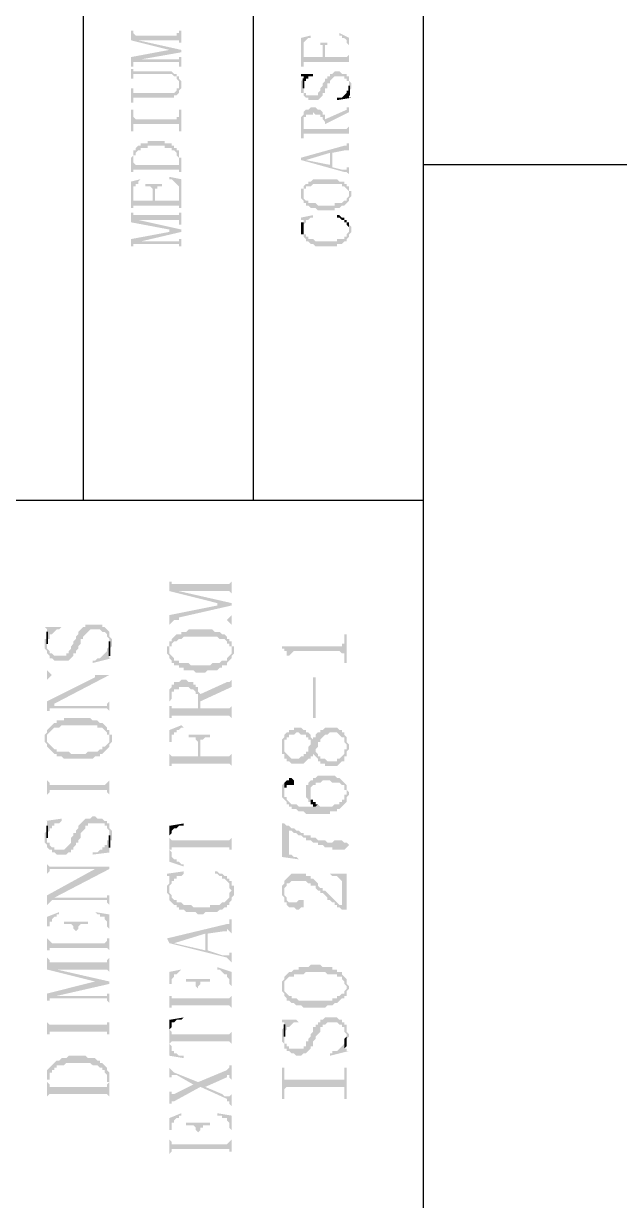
# Model space of a CAD drawing. Header units: millimetres. Extents: x 7018 to 13530, y 4187 to 5692.
# Drawn here: x 9838.36 to 9849.59, y 5155.76 to 5177.94 of the extents above; entities that cross this region are included whole.
import ezdxf

# ---------------------------------------------------------------- set-up
doc = ezdxf.new("R2010")
doc.units = ezdxf.units.MM

msp = doc.modelspace()

# ---------------------------------------------------------------- hatches: boundary and pattern name
at = {"transparency": 33554559}
for points in [[(9840.388, 5177.804), (9840.388, 5177.624), (9841.11, 5177.443), (9841.11, 5177.443), (9841.335, 5177.398), (9841.335, 5177.443), (9840.523, 5177.624), (9840.523, 5177.624), (9840.478, 5177.714), (9840.478, 5177.714), (9840.433, 5177.759), (9840.433, 5177.804), (9840.433, 5177.804)], [(9840.478, 5177.714), (9840.523, 5177.624), (9841.29, 5177.624), (9841.29, 5177.579), (9841.335, 5177.579), (9841.335, 5177.804), (9841.29, 5177.804), (9841.29, 5177.759), (9841.245, 5177.759), (9841.245, 5177.714)], [(9843.592, 5177.669), (9843.592, 5177.127), (9843.637, 5177.127), (9843.637, 5177.534), (9843.637, 5177.579), (9843.637, 5177.579), (9843.682, 5177.624), (9843.682, 5177.624), (9843.727, 5177.669), (9843.773, 5177.669), (9843.773, 5177.714), (9843.773, 5177.714)], [(9844.314, 5177.714), (9844.359, 5177.714), (9844.359, 5177.669), (9844.404, 5177.669), (9844.45, 5177.624), (9844.45, 5177.579), (9844.45, 5177.579), (9844.495, 5177.534), (9844.495, 5177.127), (9844.495, 5177.669), (9844.314, 5177.759)], [(9843.637, 5177.173), (9843.637, 5177.218), (9844.495, 5177.218), (9844.495, 5177.173), (9844.495, 5177.353), (9844.495, 5177.353), (9844.45, 5177.308), (9844.043, 5177.308), (9844.043, 5177.443), (9843.998, 5177.308), (9843.637, 5177.308), (9843.637, 5177.489)], [(9843.863, 5177.579), (9843.953, 5177.579), (9843.953, 5177.534), (9843.998, 5177.534), (9843.998, 5177.308), (9844.043, 5177.443), (9844.043, 5177.489), (9844.043, 5177.534), (9844.088, 5177.534), (9844.088, 5177.579), (9844.179, 5177.579)], [(9840.388, 5177.308), (9840.388, 5177.127), (9840.433, 5177.127), (9840.433, 5177.173), (9840.433, 5177.218), (9840.478, 5177.218), (9840.568, 5177.263), (9841.335, 5177.398), (9841.11, 5177.443)], [(9840.478, 5177.218), (9841.29, 5177.218), (9841.29, 5177.173), (9841.29, 5177.127), (9841.335, 5177.127), (9841.335, 5177.308), (9841.29, 5177.308), (9841.29, 5177.263), (9840.568, 5177.263)], [(9840.388, 5177.082), (9840.388, 5176.902), (9840.433, 5176.902), (9840.433, 5176.947), (9840.433, 5176.992), (9841.155, 5176.992), (9841.2, 5176.947), (9841.245, 5176.947), (9841.245, 5176.902), (9841.245, 5176.902), (9841.29, 5176.857), (9841.29, 5176.812), (9841.29, 5176.947), (9841.245, 5176.947), (9841.245, 5176.992), (9841.2, 5176.992), (9841.155, 5177.037), (9840.433, 5177.037), (9840.433, 5177.082), (9840.433, 5177.082)], [(9843.592, 5176.766), (9843.592, 5176.676), (9843.592, 5176.631), (9843.637, 5176.631), (9843.637, 5176.586), (9843.637, 5176.586), (9843.682, 5176.541), (9843.727, 5176.541), (9843.727, 5176.496), (9843.908, 5176.496), (9843.953, 5176.541), (9843.953, 5176.541), (9843.998, 5176.586), (9843.998, 5176.631), (9844.043, 5176.631), (9844.043, 5176.721), (9844.088, 5176.721), (9844.088, 5176.812), (9844.134, 5176.812), (9844.134, 5176.857), (9844.134, 5176.857), (9844.179, 5176.902), (9844.179, 5176.902), (9844.224, 5176.947), (9844.404, 5176.947), (9844.404, 5176.902), (9844.45, 5176.902), (9844.45, 5176.857), (9844.495, 5176.857), (9844.495, 5176.812), (9844.495, 5176.631), (9844.495, 5176.676), (9844.495, 5176.676), (9844.54, 5176.721), (9844.54, 5176.766), (9844.54, 5176.812), (9844.54, 5176.812), (9844.495, 5176.857), (9844.495, 5176.902), (9844.495, 5176.947), (9844.45, 5176.947), (9844.45, 5176.992), (9844.359, 5176.992), (9844.314, 5177.037), (9844.224, 5177.037), (9844.179, 5176.992), (9844.134, 5176.992), (9844.134, 5176.947), (9844.088, 5176.947), (9844.088, 5176.902), (9844.043, 5176.902), (9844.043, 5176.857), (9844.043, 5176.857), (9843.998, 5176.812), (9843.998, 5176.766), (9843.998, 5176.766), (9843.953, 5176.721), (9843.953, 5176.676), (9843.953, 5176.676), (9843.908, 5176.631), (9843.908, 5176.586), (9843.682, 5176.586), (9843.682, 5176.631), (9843.637, 5176.631), (9843.637, 5176.676), (9843.637, 5176.721), (9843.637, 5176.902), (9843.592, 5176.857), (9843.592, 5176.812)], [(9840.388, 5176.721), (9840.388, 5176.45), (9840.433, 5176.45), (9840.433, 5176.496), (9840.433, 5176.541), (9841.2, 5176.541), (9841.2, 5176.586), (9841.245, 5176.586), (9841.29, 5176.631), (9841.29, 5176.676), (9841.29, 5176.676), (9841.335, 5176.721), (9841.335, 5176.766), (9841.335, 5176.812), (9841.335, 5176.857), (9841.29, 5176.902), (9841.29, 5176.766), (9841.29, 5176.721), (9841.245, 5176.721), (9841.245, 5176.676), (9841.245, 5176.676), (9841.2, 5176.631), (9840.433, 5176.631), (9840.433, 5176.721)], [(9843.592, 5176.992), (9843.592, 5176.947), (9843.637, 5176.947), (9843.637, 5176.812), (9843.637, 5176.857), (9843.682, 5176.857), (9843.682, 5176.902), (9843.727, 5176.902), (9843.727, 5176.947), (9843.818, 5176.947), (9843.818, 5176.992)], [(9844.269, 5176.496), (9844.269, 5176.496), (9844.54, 5176.541), (9844.495, 5176.541), (9844.495, 5176.586), (9844.495, 5176.721), (9844.495, 5176.676), (9844.45, 5176.676), (9844.45, 5176.631), (9844.45, 5176.631), (9844.404, 5176.586), (9844.404, 5176.586), (9844.359, 5176.541), (9844.269, 5176.541)], [(9843.592, 5176.089), (9843.592, 5175.774), (9843.637, 5175.774), (9843.637, 5176.089), (9843.637, 5176.18), (9843.682, 5176.18), (9843.682, 5176.225), (9843.818, 5176.225), (9843.818, 5176.27), (9843.818, 5176.27), (9843.863, 5176.225), (9843.953, 5176.225), (9843.953, 5176.18), (9843.998, 5176.18), (9843.998, 5176.135), (9843.998, 5176.135), (9844.043, 5176.089), (9844.043, 5175.954), (9844.043, 5176.225), (9843.998, 5176.225), (9843.998, 5176.27), (9843.998, 5176.27), (9843.953, 5176.315), (9843.908, 5176.315), (9843.863, 5176.36), (9843.773, 5176.36), (9843.727, 5176.315), (9843.682, 5176.315), (9843.637, 5176.27), (9843.637, 5176.225), (9843.637, 5176.225), (9843.592, 5176.18), (9843.592, 5176.135), (9843.592, 5176.135)], [(9844.043, 5176.135), (9844.043, 5176.044), (9844.495, 5176.27), (9844.495, 5176.405), (9844.495, 5176.36), (9844.45, 5176.36), (9844.45, 5176.315), (9844.45, 5176.315)], [(9840.388, 5176.315), (9840.388, 5175.909), (9840.433, 5175.909), (9840.433, 5176.044), (9841.29, 5176.044), (9841.29, 5175.909), (9841.335, 5175.909), (9841.335, 5176.315), (9841.29, 5176.315), (9841.29, 5176.18), (9841.245, 5176.18), (9841.245, 5176.135), (9840.478, 5176.135), (9840.433, 5176.18), (9840.433, 5176.315)], [(9843.637, 5175.819), (9843.637, 5175.864), (9844.495, 5175.864), (9844.495, 5175.774), (9844.495, 5176.044), (9844.495, 5175.999), (9844.495, 5175.999), (9844.45, 5175.954), (9844.043, 5175.954), (9844.043, 5176.18), (9844.043, 5176.225), (9844.043, 5175.954), (9843.637, 5175.954), (9843.637, 5176.044)], [(9840.388, 5175.367), (9840.388, 5175.142), (9840.433, 5175.142), (9840.433, 5175.367), (9840.433, 5175.412), (9840.433, 5175.458), (9840.478, 5175.458), (9840.478, 5175.503), (9840.478, 5175.503), (9840.523, 5175.548), (9840.568, 5175.548), (9840.568, 5175.593), (9840.704, 5175.593), (9840.704, 5175.638), (9841.02, 5175.638), (9841.02, 5175.593), (9841.155, 5175.593), (9841.155, 5175.548), (9841.2, 5175.548), (9841.245, 5175.503), (9841.245, 5175.458), (9841.245, 5175.458), (9841.29, 5175.412), (9841.29, 5175.142), (9841.335, 5175.142), (9841.335, 5175.367), (9841.335, 5175.412), (9841.29, 5175.412), (9841.29, 5175.503), (9841.29, 5175.548), (9841.245, 5175.548), (9841.245, 5175.593), (9841.2, 5175.593), (9841.2, 5175.638), (9841.155, 5175.638), (9841.155, 5175.683), (9841.02, 5175.683), (9841.02, 5175.728), (9840.704, 5175.728), (9840.704, 5175.683), (9840.568, 5175.683), (9840.568, 5175.638), (9840.523, 5175.638), (9840.478, 5175.593), (9840.478, 5175.548), (9840.433, 5175.548), (9840.433, 5175.503), (9840.433, 5175.458), (9840.433, 5175.458), (9840.388, 5175.412), (9840.388, 5175.412)], [(9843.592, 5175.412), (9843.592, 5175.367), (9843.682, 5175.367), (9844.134, 5175.503), (9844.134, 5175.277), (9844.179, 5175.503), (9844.404, 5175.548), (9844.495, 5175.548), (9844.495, 5175.503), (9844.495, 5175.728), (9844.495, 5175.683), (9844.45, 5175.683), (9844.45, 5175.638), (9844.404, 5175.638)], [(9843.592, 5175.367), (9844.404, 5175.142), (9844.45, 5175.142), (9844.495, 5175.097), (9844.495, 5175.051), (9844.495, 5175.277), (9844.495, 5175.232), (9844.45, 5175.232), (9844.45, 5175.187), (9844.359, 5175.187), (9844.179, 5175.232), (9844.179, 5175.503), (9844.134, 5175.277), (9843.682, 5175.367), (9843.682, 5175.367)], [(9840.433, 5175.142), (9840.433, 5175.187), (9841.29, 5175.187), (9841.29, 5175.142), (9841.29, 5175.322), (9841.29, 5175.277), (9840.478, 5175.277), (9840.433, 5175.322), (9840.433, 5175.367)], [(9840.388, 5174.961), (9840.388, 5174.465), (9840.433, 5174.465), (9840.433, 5174.826), (9840.433, 5174.871), (9840.478, 5174.871), (9840.478, 5174.916), (9840.523, 5174.916), (9840.523, 5174.961), (9840.523, 5174.961), (9840.568, 5175.006), (9840.613, 5175.006), (9840.568, 5175.006)], [(9841.11, 5175.006), (9841.155, 5175.006), (9841.2, 5174.961), (9841.2, 5174.961), (9841.245, 5174.916), (9841.245, 5174.916), (9841.29, 5174.871), (9841.29, 5174.826), (9841.29, 5174.465), (9841.335, 5174.465), (9841.335, 5175.006), (9841.11, 5175.051)], [(9843.637, 5174.826), (9843.637, 5174.735), (9843.637, 5174.781), (9843.637, 5174.826), (9843.682, 5174.826), (9843.682, 5174.871), (9843.773, 5174.871), (9843.818, 5174.916), (9844.359, 5174.916), (9844.359, 5174.871), (9844.404, 5174.871), (9844.45, 5174.826), (9844.45, 5174.826), (9844.495, 5174.781), (9844.495, 5174.735), (9844.495, 5174.871), (9844.45, 5174.871), (9844.45, 5174.916), (9844.404, 5174.916), (9844.404, 5174.961), (9844.314, 5174.961), (9844.269, 5175.006), (9843.818, 5175.006), (9843.773, 5174.961), (9843.727, 5174.961), (9843.727, 5174.916), (9843.682, 5174.916), (9843.637, 5174.871), (9843.637, 5174.871)], [(9840.433, 5174.465), (9840.433, 5174.51), (9841.29, 5174.51), (9841.29, 5174.465), (9841.29, 5174.645), (9841.29, 5174.6), (9840.839, 5174.6), (9840.839, 5174.781), (9840.794, 5174.6), (9840.433, 5174.6), (9840.433, 5174.645), (9840.433, 5174.826)], [(9840.658, 5174.916), (9840.658, 5174.871), (9840.749, 5174.871), (9840.794, 5174.826), (9840.794, 5174.781), (9840.794, 5174.6), (9840.839, 5174.781), (9840.839, 5174.826), (9840.884, 5174.826), (9840.884, 5174.871), (9840.974, 5174.871), (9840.974, 5174.916)], [(9843.592, 5174.735), (9843.592, 5174.69), (9843.592, 5174.645), (9843.592, 5174.645), (9843.637, 5174.6), (9843.637, 5174.555), (9843.682, 5174.555), (9843.682, 5174.51), (9843.727, 5174.51), (9843.773, 5174.465), (9843.863, 5174.465), (9843.908, 5174.42), (9844.224, 5174.42), (9844.224, 5174.465), (9844.314, 5174.465), (9844.359, 5174.51), (9844.404, 5174.51), (9844.45, 5174.555), (9844.45, 5174.555), (9844.495, 5174.6), (9844.495, 5174.645), (9844.495, 5174.645), (9844.54, 5174.69), (9844.54, 5174.735), (9844.54, 5174.781), (9844.495, 5174.781), (9844.495, 5174.826), (9844.495, 5174.735), (9844.495, 5174.69), (9844.495, 5174.69), (9844.45, 5174.645), (9844.45, 5174.6), (9844.404, 5174.6), (9844.359, 5174.555), (9844.224, 5174.555), (9844.224, 5174.51), (9843.908, 5174.51), (9843.863, 5174.555), (9843.727, 5174.555), (9843.727, 5174.6), (9843.682, 5174.6), (9843.637, 5174.645), (9843.637, 5174.69), (9843.637, 5174.826), (9843.592, 5174.826), (9843.592, 5174.781)], [(9840.388, 5174.374), (9840.388, 5174.194), (9841.11, 5174.058), (9841.11, 5174.013), (9841.335, 5174.013), (9841.335, 5174.058), (9840.523, 5174.239), (9840.523, 5174.239), (9840.478, 5174.329), (9840.433, 5174.329), (9840.433, 5174.374), (9840.433, 5174.374)], [(9840.478, 5174.329), (9840.523, 5174.239), (9841.29, 5174.239), (9841.29, 5174.194), (9841.29, 5174.149), (9841.335, 5174.149), (9841.335, 5174.374), (9841.29, 5174.374), (9841.29, 5174.329), (9841.245, 5174.329)], [(9843.592, 5174.284), (9843.592, 5174.239), (9843.637, 5174.239), (9843.637, 5173.968), (9843.637, 5174.104), (9843.637, 5174.149), (9843.637, 5174.149), (9843.682, 5174.194), (9843.682, 5174.239), (9843.727, 5174.239), (9843.773, 5174.284), (9843.818, 5174.284), (9843.818, 5174.329)], [(9843.592, 5174.104), (9843.592, 5174.058), (9843.592, 5174.013), (9843.592, 5173.968), (9843.637, 5173.968), (9843.637, 5174.239), (9843.637, 5174.194), (9843.592, 5174.194), (9843.592, 5174.149)], [(9843.637, 5173.968), (9843.637, 5173.923), (9843.637, 5173.923), (9843.682, 5173.878), (9843.682, 5173.833), (9843.727, 5173.833), (9843.773, 5173.788), (9843.818, 5173.788), (9843.863, 5173.743), (9844.269, 5173.743), (9844.269, 5173.788), (9844.359, 5173.788), (9844.404, 5173.833), (9844.45, 5173.833), (9844.45, 5173.878), (9844.45, 5173.878), (9844.495, 5173.923), (9844.495, 5173.968), (9844.495, 5173.968), (9844.54, 5174.013), (9844.54, 5174.058), (9844.54, 5174.104), (9844.54, 5174.104), (9844.495, 5174.149), (9844.495, 5174.194), (9844.495, 5174.058), (9844.495, 5174.013), (9844.495, 5174.013), (9844.45, 5173.968), (9844.45, 5173.923), (9844.404, 5173.923), (9844.404, 5173.878), (9844.269, 5173.878), (9844.269, 5173.833), (9843.863, 5173.833), (9843.818, 5173.878), (9843.727, 5173.878), (9843.727, 5173.923), (9843.682, 5173.923), (9843.682, 5173.968), (9843.637, 5173.968), (9843.637, 5174.013), (9843.637, 5174.058), (9843.637, 5174.058)], [(9844.269, 5174.284), (9844.314, 5174.284), (9844.359, 5174.239), (9844.404, 5174.239), (9844.404, 5174.194), (9844.45, 5174.194), (9844.45, 5174.149), (9844.45, 5174.149), (9844.495, 5174.104), (9844.495, 5174.058), (9844.495, 5174.194), (9844.45, 5174.194), (9844.45, 5174.239), (9844.404, 5174.239), (9844.404, 5174.284), (9844.359, 5174.284), (9844.314, 5174.329), (9844.269, 5174.329)], [(9840.388, 5173.878), (9840.388, 5173.743), (9840.433, 5173.743), (9840.433, 5173.788), (9840.478, 5173.788), (9840.568, 5173.833), (9841.335, 5174.013), (9841.11, 5174.013)], [(9840.478, 5173.788), (9841.29, 5173.788), (9841.29, 5173.743), (9841.335, 5173.743), (9841.335, 5173.878), (9841.29, 5173.878), (9841.29, 5173.833), (9840.568, 5173.833)], [(9841.11, 5167.469), (9841.11, 5167.244), (9842.012, 5167.018), (9842.012, 5166.973), (9842.283, 5166.973), (9842.283, 5167.018), (9841.29, 5167.244), (9841.29, 5167.244), (9841.2, 5167.379), (9841.155, 5167.379), (9841.155, 5167.424), (9841.11, 5167.424)], [(9841.2, 5167.379), (9841.29, 5167.244), (9842.238, 5167.244), (9842.283, 5167.198), (9842.283, 5167.153), (9842.283, 5167.469), (9842.283, 5167.424), (9842.283, 5167.424), (9842.238, 5167.379), (9842.193, 5167.379)], [(9841.11, 5166.792), (9841.11, 5166.612), (9841.11, 5166.612), (9841.155, 5166.657), (9841.155, 5166.657), (9841.2, 5166.702), (9841.29, 5166.747), (9842.283, 5166.973), (9842.012, 5166.973)], [(9838.763, 5166.251), (9838.763, 5166.16), (9838.763, 5166.16), (9838.808, 5166.115), (9838.808, 5166.07), (9838.808, 5166.07), (9838.853, 5166.025), (9838.853, 5165.98), (9838.898, 5165.98), (9838.943, 5165.935), (9839.214, 5165.935), (9839.259, 5165.98), (9839.259, 5165.98), (9839.304, 5166.025), (9839.304, 5166.07), (9839.35, 5166.07), (9839.35, 5166.115), (9839.395, 5166.16), (9839.395, 5166.205), (9839.44, 5166.251), (9839.44, 5166.341), (9839.485, 5166.341), (9839.485, 5166.386), (9839.53, 5166.431), (9839.53, 5166.431), (9839.575, 5166.476), (9839.575, 5166.476), (9839.62, 5166.521), (9839.801, 5166.521), (9839.846, 5166.476), (9839.891, 5166.476), (9839.936, 5166.431), (9839.936, 5166.386), (9839.981, 5166.341), (9839.981, 5166.115), (9839.981, 5166.16), (9839.981, 5166.16), (9840.027, 5166.205), (9840.027, 5166.296), (9840.027, 5166.341), (9840.027, 5166.341), (9839.981, 5166.386), (9839.981, 5166.476), (9839.981, 5166.476), (9839.936, 5166.521), (9839.936, 5166.521), (9839.891, 5166.567), (9839.846, 5166.567), (9839.846, 5166.612), (9839.53, 5166.612), (9839.53, 5166.567), (9839.485, 5166.567), (9839.44, 5166.521), (9839.44, 5166.521), (9839.395, 5166.476), (9839.395, 5166.431), (9839.395, 5166.431), (9839.35, 5166.386), (9839.35, 5166.341), (9839.304, 5166.296), (9839.304, 5166.251), (9839.259, 5166.205), (9839.259, 5166.16), (9839.259, 5166.16), (9839.214, 5166.115), (9839.214, 5166.07), (9839.169, 5166.07), (9839.169, 5166.025), (9838.943, 5166.025), (9838.898, 5166.07), (9838.853, 5166.07), (9838.853, 5166.115), (9838.853, 5166.115), (9838.808, 5166.16), (9838.808, 5166.431), (9838.808, 5166.341), (9838.763, 5166.341), (9838.763, 5166.296)], [(9841.2, 5166.702), (9842.193, 5166.702), (9842.238, 5166.657), (9842.238, 5166.657), (9842.283, 5166.612), (9842.283, 5166.792), (9842.283, 5166.792), (9842.238, 5166.747), (9842.238, 5166.747), (9842.193, 5166.702), (9841.29, 5166.702), (9841.29, 5166.747)], [(9838.763, 5166.567), (9838.808, 5166.521), (9838.808, 5166.341), (9838.853, 5166.341), (9838.853, 5166.431), (9838.898, 5166.431), (9838.943, 5166.476), (9838.943, 5166.476), (9838.989, 5166.521), (9839.034, 5166.521), (9839.079, 5166.567), (9839.079, 5166.567)], [(9841.11, 5166.296), (9841.11, 5166.115), (9841.11, 5166.205), (9841.155, 5166.205), (9841.155, 5166.251), (9841.2, 5166.296), (9841.245, 5166.296), (9841.29, 5166.341), (9841.335, 5166.341), (9841.381, 5166.386), (9842.012, 5166.386), (9842.058, 5166.341), (9842.148, 5166.341), (9842.193, 5166.296), (9842.193, 5166.251), (9842.238, 5166.251), (9842.238, 5166.205), (9842.283, 5166.205), (9842.283, 5166.115), (9842.283, 5166.296), (9842.238, 5166.296), (9842.238, 5166.341), (9842.193, 5166.341), (9842.193, 5166.386), (9842.148, 5166.431), (9842.103, 5166.431), (9842.058, 5166.476), (9841.967, 5166.476), (9841.922, 5166.521), (9841.471, 5166.521), (9841.426, 5166.476), (9841.335, 5166.476), (9841.335, 5166.431), (9841.245, 5166.431), (9841.2, 5166.386), (9841.2, 5166.386), (9841.155, 5166.341), (9841.155, 5166.296)], [(9843.231, 5166.205), (9843.231, 5166.16), (9843.276, 5166.16), (9843.276, 5166.115), (9843.321, 5166.115), (9843.321, 5166.025), (9843.366, 5166.025), (9843.366, 5165.89), (9843.366, 5166.025), (9843.412, 5166.07), (9843.412, 5166.07), (9843.457, 5166.115), (9844.314, 5166.115), (9844.359, 5166.07), (9844.404, 5166.07), (9844.404, 5166.025), (9844.404, 5165.89), (9844.45, 5165.89), (9844.45, 5166.431), (9844.404, 5166.431), (9844.404, 5166.296), (9844.404, 5166.251), (9844.359, 5166.251), (9844.359, 5166.205), (9844.314, 5166.205)], [(9839.666, 5165.935), (9839.666, 5165.89), (9840.027, 5165.98), (9839.981, 5165.98), (9839.981, 5166.025), (9839.981, 5166.205), (9839.936, 5166.16), (9839.936, 5166.115), (9839.891, 5166.07), (9839.891, 5166.07), (9839.846, 5166.025), (9839.846, 5166.025), (9839.801, 5165.98), (9839.756, 5165.98), (9839.711, 5165.935)], [(9841.065, 5166.115), (9841.065, 5166.07), (9841.065, 5166.07), (9841.11, 5166.025), (9841.11, 5165.98), (9841.11, 5165.98), (9841.155, 5165.935), (9841.155, 5165.89), (9841.2, 5165.89), (9841.2, 5165.844), (9841.29, 5165.844), (9841.29, 5165.799), (9841.381, 5165.799), (9841.381, 5165.754), (9841.561, 5165.754), (9841.606, 5165.709), (9841.787, 5165.709), (9841.832, 5165.754), (9842.012, 5165.754), (9842.058, 5165.799), (9842.103, 5165.799), (9842.103, 5165.844), (9842.193, 5165.844), (9842.193, 5165.89), (9842.238, 5165.935), (9842.238, 5165.935), (9842.283, 5165.98), (9842.283, 5166.025), (9842.328, 5166.07), (9842.328, 5166.205), (9842.283, 5166.205), (9842.283, 5166.296), (9842.283, 5166.115), (9842.283, 5166.07), (9842.283, 5166.07), (9842.238, 5166.025), (9842.238, 5166.025), (9842.193, 5165.98), (9842.193, 5165.935), (9842.103, 5165.935), (9842.058, 5165.89), (9841.922, 5165.89), (9841.877, 5165.844), (9841.516, 5165.844), (9841.471, 5165.89), (9841.29, 5165.89), (9841.29, 5165.935), (9841.2, 5165.935), (9841.2, 5165.98), (9841.155, 5166.025), (9841.155, 5166.025), (9841.11, 5166.07), (9841.11, 5166.115), (9841.11, 5166.296), (9841.11, 5166.205), (9841.065, 5166.205), (9841.065, 5166.16)], [(9838.808, 5165.799), (9838.808, 5165.529), (9838.808, 5165.574), (9838.853, 5165.619), (9838.853, 5165.619), (9838.898, 5165.664), (9839.711, 5165.664), (9839.711, 5165.619), (9839.981, 5165.664), (9838.898, 5165.664), (9838.853, 5165.709), (9838.853, 5165.709), (9838.808, 5165.754)], [(9838.808, 5165.167), (9838.808, 5164.942), (9838.808, 5164.987), (9838.853, 5164.987), (9838.853, 5165.032), (9838.898, 5165.032), (9838.943, 5165.122), (9839.981, 5165.664), (9839.711, 5165.619)], [(9841.11, 5165.213), (9841.11, 5164.806), (9841.11, 5165.167), (9841.155, 5165.213), (9841.155, 5165.303), (9841.155, 5165.348), (9841.2, 5165.348), (9841.2, 5165.393), (9841.29, 5165.393), (9841.29, 5165.438), (9841.471, 5165.438), (9841.516, 5165.393), (9841.561, 5165.393), (9841.606, 5165.348), (9841.606, 5165.303), (9841.651, 5165.303), (9841.651, 5165.032), (9841.651, 5165.438), (9841.606, 5165.438), (9841.606, 5165.483), (9841.561, 5165.483), (9841.561, 5165.529), (9841.471, 5165.529), (9841.426, 5165.574), (9841.335, 5165.574), (9841.29, 5165.529), (9841.2, 5165.529), (9841.2, 5165.483), (9841.155, 5165.483), (9841.155, 5165.438), (9841.155, 5165.438), (9841.11, 5165.393), (9841.11, 5165.348), (9841.11, 5165.258)], [(9841.696, 5165.303), (9841.696, 5165.167), (9842.283, 5165.438), (9842.283, 5165.619), (9842.283, 5165.574), (9842.283, 5165.574), (9842.238, 5165.529), (9842.193, 5165.529)], [(9843.863, 5164.852), (9843.863, 5165.619), (9843.818, 5165.619), (9843.818, 5164.852)], [(9841.11, 5164.852), (9841.155, 5164.852), (9841.155, 5164.897), (9842.238, 5164.897), (9842.283, 5164.852), (9842.283, 5164.806), (9842.283, 5165.122), (9842.283, 5165.077), (9842.283, 5165.077), (9842.238, 5165.032), (9841.696, 5165.032), (9841.696, 5165.303), (9841.696, 5165.303), (9841.651, 5165.348), (9841.651, 5165.393), (9841.651, 5165.032), (9841.155, 5165.032), (9841.155, 5165.077), (9841.11, 5165.077), (9841.11, 5165.167)], [(9838.898, 5165.032), (9839.936, 5165.032), (9839.981, 5164.987), (9839.981, 5164.942), (9839.981, 5165.213), (9839.981, 5165.167), (9839.936, 5165.122), (9839.936, 5165.077), (9838.943, 5165.077), (9838.943, 5165.122)], [(9838.808, 5164.626), (9838.808, 5164.445), (9838.808, 5164.536), (9838.853, 5164.581), (9838.853, 5164.581), (9838.898, 5164.626), (9838.898, 5164.626), (9838.943, 5164.671), (9839.034, 5164.671), (9839.079, 5164.716), (9839.756, 5164.716), (9839.756, 5164.671), (9839.846, 5164.671), (9839.891, 5164.626), (9839.891, 5164.626), (9839.936, 5164.581), (9839.936, 5164.536), (9839.981, 5164.536), (9839.981, 5164.445), (9839.981, 5164.626), (9839.936, 5164.626), (9839.936, 5164.671), (9839.891, 5164.716), (9839.891, 5164.716), (9839.846, 5164.761), (9839.801, 5164.761), (9839.756, 5164.806), (9839.666, 5164.806), (9839.62, 5164.852), (9839.124, 5164.852), (9839.124, 5164.806), (9838.989, 5164.806), (9838.989, 5164.761), (9838.943, 5164.761), (9838.898, 5164.716), (9838.898, 5164.716), (9838.853, 5164.671), (9838.853, 5164.671)], [(9838.763, 5164.445), (9838.763, 5164.4), (9838.808, 5164.355), (9838.808, 5164.31), (9838.853, 5164.265), (9838.853, 5164.265), (9838.898, 5164.22), (9838.898, 5164.22), (9838.943, 5164.175), (9838.989, 5164.175), (9838.989, 5164.129), (9839.079, 5164.129), (9839.124, 5164.084), (9839.666, 5164.084), (9839.711, 5164.129), (9839.801, 5164.129), (9839.801, 5164.175), (9839.846, 5164.175), (9839.891, 5164.22), (9839.891, 5164.22), (9839.936, 5164.265), (9839.936, 5164.265), (9839.981, 5164.31), (9839.981, 5164.355), (9839.981, 5164.355), (9840.027, 5164.4), (9840.027, 5164.445), (9840.027, 5164.536), (9839.981, 5164.536), (9839.981, 5164.626), (9839.981, 5164.445), (9839.981, 5164.4), (9839.936, 5164.355), (9839.936, 5164.355), (9839.891, 5164.31), (9839.846, 5164.31), (9839.846, 5164.265), (9839.801, 5164.265), (9839.756, 5164.22), (9839.575, 5164.22), (9839.53, 5164.175), (9839.259, 5164.175), (9839.214, 5164.22), (9838.989, 5164.22), (9838.989, 5164.265), (9838.943, 5164.265), (9838.898, 5164.31), (9838.898, 5164.31), (9838.853, 5164.355), (9838.853, 5164.355), (9838.808, 5164.4), (9838.808, 5164.445), (9838.808, 5164.626), (9838.808, 5164.581), (9838.808, 5164.581), (9838.763, 5164.536), (9838.763, 5164.49)], [(9841.11, 5164.626), (9841.11, 5163.904), (9841.11, 5164.4), (9841.155, 5164.4), (9841.155, 5164.536), (9841.2, 5164.536), (9841.2, 5164.581), (9841.245, 5164.581), (9841.245, 5164.626), (9841.29, 5164.626), (9841.335, 5164.671), (9841.381, 5164.671), (9841.335, 5164.716)], [(9843.231, 5164.31), (9843.231, 5164.175), (9843.276, 5164.175), (9843.276, 5164.084), (9843.321, 5164.084), (9843.321, 5164.039), (9843.366, 5164.039), (9843.412, 5163.994), (9843.637, 5163.994), (9843.682, 5164.039), (9843.682, 5164.039), (9843.727, 5164.084), (9843.773, 5164.084), (9843.773, 5164.129), (9843.818, 5164.129), (9843.818, 5164.175), (9843.818, 5164.175), (9843.863, 5164.129), (9843.863, 5164.265), (9843.863, 5164.265), (9843.908, 5164.31), (9843.908, 5164.4), (9843.953, 5164.4), (9843.953, 5164.445), (9843.998, 5164.49), (9843.998, 5164.49), (9844.043, 5164.536), (9844.088, 5164.536), (9844.134, 5164.581), (9844.269, 5164.581), (9844.314, 5164.536), (9844.314, 5164.536), (9844.359, 5164.49), (9844.404, 5164.49), (9844.404, 5164.445), (9844.404, 5164.4), (9844.45, 5164.355), (9844.45, 5164.129), (9844.45, 5164.22), (9844.45, 5164.22), (9844.495, 5164.265), (9844.495, 5164.355), (9844.45, 5164.4), (9844.45, 5164.445), (9844.45, 5164.49), (9844.404, 5164.536), (9844.404, 5164.581), (9844.359, 5164.581), (9844.359, 5164.626), (9844.314, 5164.626), (9844.269, 5164.671), (9844.043, 5164.671), (9843.998, 5164.626), (9843.953, 5164.626), (9843.953, 5164.581), (9843.908, 5164.581), (9843.863, 5164.536), (9843.863, 5164.49), (9843.818, 5164.49), (9843.818, 5164.445), (9843.818, 5164.445), (9843.773, 5164.49), (9843.773, 5164.4), (9843.773, 5164.355), (9843.727, 5164.31), (9843.727, 5164.22), (9843.682, 5164.22), (9843.682, 5164.175), (9843.637, 5164.175), (9843.637, 5164.129), (9843.592, 5164.129), (9843.547, 5164.084), (9843.412, 5164.084), (9843.366, 5164.129), (9843.366, 5164.129), (9843.321, 5164.175), (9843.321, 5164.175), (9843.276, 5164.22), (9843.276, 5164.265), (9843.276, 5164.49), (9843.276, 5164.49), (9843.231, 5164.445), (9843.231, 5164.355)], [(9843.276, 5164.49), (9843.276, 5164.31), (9843.276, 5164.445), (9843.321, 5164.445), (9843.321, 5164.49), (9843.366, 5164.49), (9843.366, 5164.536), (9843.457, 5164.536), (9843.502, 5164.581), (9843.547, 5164.581), (9843.592, 5164.536), (9843.682, 5164.536), (9843.682, 5164.49), (9843.727, 5164.49), (9843.727, 5164.445), (9843.773, 5164.445), (9843.773, 5164.4), (9843.773, 5164.49), (9843.773, 5164.536), (9843.727, 5164.581), (9843.682, 5164.581), (9843.682, 5164.626), (9843.637, 5164.626), (9843.592, 5164.671), (9843.457, 5164.671), (9843.457, 5164.626), (9843.366, 5164.626), (9843.366, 5164.581), (9843.321, 5164.581), (9843.276, 5164.536)], [(9841.471, 5164.536), (9841.471, 5164.49), (9841.606, 5164.49), (9841.606, 5164.445), (9841.606, 5164.445), (9841.651, 5164.4), (9841.651, 5164.129), (9841.696, 5164.355), (9841.696, 5164.445), (9841.742, 5164.445), (9841.787, 5164.49), (9841.877, 5164.49), (9841.877, 5164.536)], [(9841.11, 5163.949), (9841.155, 5163.949), (9841.155, 5163.994), (9842.238, 5163.994), (9842.283, 5163.949), (9842.283, 5163.904), (9842.283, 5164.22), (9842.283, 5164.175), (9842.283, 5164.175), (9842.238, 5164.129), (9841.696, 5164.129), (9841.696, 5164.355), (9841.651, 5164.129), (9841.155, 5164.129), (9841.11, 5164.175), (9841.11, 5164.355)], [(9843.863, 5164.129), (9843.863, 5164.129), (9843.908, 5164.084), (9843.908, 5164.039), (9843.953, 5164.039), (9843.953, 5163.994), (9844.043, 5163.994), (9844.043, 5163.949), (9844.269, 5163.949), (9844.314, 5163.994), (9844.314, 5163.994), (9844.359, 5164.039), (9844.404, 5164.039), (9844.404, 5164.129), (9844.45, 5164.129), (9844.45, 5164.31), (9844.45, 5164.265), (9844.404, 5164.265), (9844.404, 5164.175), (9844.404, 5164.175), (9844.359, 5164.129), (9844.359, 5164.129), (9844.314, 5164.084), (9844.269, 5164.084), (9844.269, 5164.039), (9844.088, 5164.039), (9844.043, 5164.084), (9843.953, 5164.084), (9843.953, 5164.129), (9843.908, 5164.129), (9843.908, 5164.175), (9843.863, 5164.22), (9843.863, 5164.22)], [(9838.808, 5163.813), (9838.808, 5163.272), (9838.808, 5163.407), (9838.853, 5163.452), (9838.853, 5163.498), (9839.936, 5163.498), (9839.936, 5163.452), (9839.936, 5163.452), (9839.981, 5163.407), (9839.981, 5163.272), (9839.981, 5163.813), (9839.981, 5163.678), (9839.936, 5163.633), (9839.936, 5163.633), (9839.891, 5163.588), (9838.853, 5163.588), (9838.853, 5163.633), (9838.853, 5163.633), (9838.808, 5163.678)], [(9843.276, 5163.633), (9843.276, 5163.452), (9843.276, 5163.543), (9843.321, 5163.543), (9843.321, 5163.588), (9843.457, 5163.588), (9843.457, 5163.678), (9843.457, 5163.678), (9843.412, 5163.723), (9843.366, 5163.723), (9843.366, 5163.678), (9843.321, 5163.678)], [(9843.682, 5163.452), (9843.682, 5163.362), (9843.727, 5163.317), (9843.727, 5163.272), (9843.773, 5163.272), (9843.773, 5163.498), (9843.773, 5163.543), (9843.818, 5163.588), (9843.863, 5163.588), (9843.863, 5163.633), (9843.953, 5163.633), (9843.998, 5163.678), (9844.134, 5163.678), (9844.179, 5163.633), (9844.314, 5163.633), (9844.359, 5163.588), (9844.404, 5163.588), (9844.404, 5163.498), (9844.45, 5163.498), (9844.45, 5163.272), (9844.45, 5163.362), (9844.495, 5163.407), (9844.495, 5163.452), (9844.495, 5163.452), (9844.45, 5163.498), (9844.45, 5163.543), (9844.45, 5163.588), (9844.404, 5163.633), (9844.404, 5163.633), (9844.359, 5163.678), (9844.359, 5163.678), (9844.314, 5163.723), (9844.269, 5163.723), (9844.224, 5163.768), (9843.908, 5163.768), (9843.863, 5163.723), (9843.818, 5163.723), (9843.818, 5163.678), (9843.773, 5163.678), (9843.727, 5163.633), (9843.727, 5163.588), (9843.682, 5163.588), (9843.682, 5163.498)], [(9843.231, 5163.498), (9843.231, 5163.407), (9843.231, 5163.362), (9843.276, 5163.317), (9843.276, 5163.317), (9843.321, 5163.272), (9843.321, 5163.227), (9843.366, 5163.227), (9843.366, 5163.182), (9843.412, 5163.182), (9843.412, 5163.137), (9843.502, 5163.137), (9843.547, 5163.091), (9843.637, 5163.091), (9843.682, 5163.046), (9844.134, 5163.046), (9844.134, 5163.091), (9844.269, 5163.091), (9844.269, 5163.137), (9844.314, 5163.137), (9844.359, 5163.182), (9844.359, 5163.182), (9844.404, 5163.227), (9844.404, 5163.227), (9844.45, 5163.272), (9844.45, 5163.452), (9844.45, 5163.407), (9844.404, 5163.407), (9844.404, 5163.317), (9844.359, 5163.317), (9844.359, 5163.272), (9844.314, 5163.272), (9844.314, 5163.227), (9844.224, 5163.227), (9844.179, 5163.182), (9843.953, 5163.182), (9843.908, 5163.227), (9843.863, 5163.182), (9843.547, 5163.182), (9843.502, 5163.227), (9843.412, 5163.227), (9843.366, 5163.272), (9843.366, 5163.272), (9843.321, 5163.317), (9843.321, 5163.362), (9843.276, 5163.362), (9843.276, 5163.452), (9843.276, 5163.633), (9843.231, 5163.588), (9843.231, 5163.543), (9843.231, 5163.543)], [(9843.773, 5163.272), (9843.773, 5163.227), (9843.818, 5163.227), (9843.818, 5163.182), (9843.863, 5163.182), (9843.908, 5163.227), (9843.863, 5163.227), (9843.863, 5163.272), (9843.818, 5163.272), (9843.818, 5163.317), (9843.773, 5163.317), (9843.773, 5163.362), (9843.773, 5163.452)], [(9838.763, 5162.595), (9838.763, 5162.505), (9838.808, 5162.46), (9838.808, 5162.414), (9838.853, 5162.369), (9838.898, 5162.369), (9838.898, 5162.324), (9838.943, 5162.324), (9838.989, 5162.279), (9839.169, 5162.279), (9839.214, 5162.324), (9839.259, 5162.324), (9839.259, 5162.369), (9839.304, 5162.369), (9839.304, 5162.414), (9839.304, 5162.414), (9839.35, 5162.46), (9839.35, 5162.505), (9839.395, 5162.505), (9839.395, 5162.55), (9839.44, 5162.595), (9839.44, 5162.685), (9839.485, 5162.73), (9839.485, 5162.73), (9839.53, 5162.775), (9839.53, 5162.821), (9839.575, 5162.821), (9839.575, 5162.866), (9839.891, 5162.866), (9839.891, 5162.821), (9839.936, 5162.821), (9839.936, 5162.775), (9839.936, 5162.775), (9839.981, 5162.73), (9839.981, 5162.46), (9839.981, 5162.55), (9840.027, 5162.55), (9840.027, 5162.64), (9840.027, 5162.73), (9839.981, 5162.775), (9839.981, 5162.866), (9839.936, 5162.866), (9839.936, 5162.911), (9839.891, 5162.911), (9839.846, 5162.956), (9839.756, 5162.956), (9839.711, 5163.001), (9839.666, 5163.001), (9839.62, 5162.956), (9839.53, 5162.956), (9839.485, 5162.911), (9839.485, 5162.911), (9839.44, 5162.866), (9839.44, 5162.866), (9839.395, 5162.821), (9839.395, 5162.775), (9839.35, 5162.73), (9839.35, 5162.685), (9839.304, 5162.685), (9839.304, 5162.64), (9839.259, 5162.595), (9839.259, 5162.505), (9839.214, 5162.46), (9839.214, 5162.46), (9839.169, 5162.414), (9839.169, 5162.414), (9839.124, 5162.369), (9838.943, 5162.369), (9838.943, 5162.414), (9838.898, 5162.414), (9838.853, 5162.46), (9838.853, 5162.505), (9838.808, 5162.505), (9838.808, 5162.775), (9838.808, 5162.73), (9838.808, 5162.73), (9838.763, 5162.685), (9838.763, 5162.64)], [(9838.763, 5162.911), (9838.808, 5162.911), (9838.808, 5162.866), (9838.808, 5162.685), (9838.853, 5162.73), (9838.853, 5162.775), (9838.898, 5162.775), (9838.898, 5162.821), (9838.943, 5162.821), (9838.943, 5162.866), (9839.034, 5162.866), (9839.079, 5162.911), (9839.079, 5162.956)], [(9841.11, 5162.821), (9841.11, 5162.595), (9841.11, 5162.64), (9841.155, 5162.685), (9841.155, 5162.73), (9841.155, 5162.73), (9841.2, 5162.775), (9841.245, 5162.775), (9841.29, 5162.821), (9841.381, 5162.821), (9841.381, 5162.866)], [(9841.11, 5162.821), (9841.11, 5162.144), (9841.381, 5162.053), (9841.381, 5162.098), (9841.335, 5162.098), (9841.29, 5162.144), (9841.245, 5162.144), (9841.245, 5162.189), (9841.2, 5162.189), (9841.155, 5162.234), (9841.155, 5162.324), (9841.11, 5162.369), (9841.11, 5162.595)], [(9843.231, 5162.866), (9843.231, 5162.234), (9843.547, 5162.189), (9843.547, 5162.189), (9843.502, 5162.234), (9843.457, 5162.234), (9843.412, 5162.279), (9843.366, 5162.279), (9843.366, 5162.775), (9843.321, 5162.821), (9843.276, 5162.866)], [(9843.321, 5162.821), (9843.366, 5162.775), (9843.366, 5162.73), (9843.412, 5162.73), (9843.457, 5162.685), (9843.502, 5162.685), (9843.547, 5162.64), (9843.592, 5162.64), (9843.637, 5162.595), (9843.682, 5162.595), (9843.682, 5162.55), (9843.773, 5162.55), (9843.818, 5162.505), (9843.908, 5162.505), (9843.908, 5162.46), (9843.998, 5162.46), (9844.043, 5162.414), (9844.179, 5162.414), (9844.179, 5162.369), (9844.404, 5162.369), (9844.45, 5162.414), (9844.45, 5162.414), (9844.495, 5162.46), (9844.45, 5162.505), (9844.404, 5162.505), (9844.359, 5162.55), (9844.224, 5162.55), (9844.179, 5162.505), (9844.088, 5162.505), (9844.043, 5162.55), (9843.908, 5162.55), (9843.863, 5162.595), (9843.773, 5162.595), (9843.773, 5162.64), (9843.637, 5162.64), (9843.637, 5162.685), (9843.592, 5162.685), (9843.547, 5162.73), (9843.502, 5162.73), (9843.457, 5162.775), (9843.412, 5162.775), (9843.366, 5162.821)], [(9841.11, 5162.595), (9841.11, 5162.369), (9841.155, 5162.369), (9841.155, 5162.414), (9842.238, 5162.414), (9842.238, 5162.369), (9842.283, 5162.369), (9842.283, 5162.279), (9842.283, 5162.64), (9842.283, 5162.595), (9842.283, 5162.595), (9842.238, 5162.55), (9841.155, 5162.55)], [(9839.666, 5162.324), (9839.666, 5162.279), (9840.027, 5162.324), (9839.981, 5162.324), (9839.981, 5162.369), (9839.981, 5162.55), (9839.936, 5162.55), (9839.936, 5162.46), (9839.891, 5162.46), (9839.891, 5162.414), (9839.846, 5162.414), (9839.846, 5162.369), (9839.801, 5162.369), (9839.756, 5162.324), (9839.711, 5162.324)], [(9838.808, 5162.189), (9838.808, 5161.873), (9838.808, 5161.918), (9838.853, 5161.963), (9838.853, 5162.008), (9839.981, 5162.008), (9839.981, 5162.053), (9838.853, 5162.053), (9838.808, 5162.098)], [(9838.808, 5161.512), (9838.808, 5161.286), (9838.808, 5161.331), (9838.853, 5161.376), (9838.853, 5161.376), (9838.898, 5161.421), (9838.943, 5161.467), (9839.981, 5162.008), (9839.711, 5162.008)], [(9841.065, 5161.918), (9841.065, 5161.873), (9841.11, 5161.873), (9841.11, 5161.467), (9841.11, 5161.692), (9841.155, 5161.737), (9841.155, 5161.783), (9841.2, 5161.783), (9841.2, 5161.828), (9841.245, 5161.828), (9841.245, 5161.873), (9841.335, 5161.873), (9841.381, 5161.918), (9841.381, 5161.963)], [(9841.967, 5161.918), (9842.012, 5161.918), (9842.058, 5161.873), (9842.103, 5161.873), (9842.103, 5161.828), (9842.148, 5161.828), (9842.193, 5161.783), (9842.193, 5161.783), (9842.238, 5161.737), (9842.238, 5161.692), (9842.238, 5161.647), (9842.283, 5161.602), (9842.283, 5161.783), (9842.238, 5161.783), (9842.238, 5161.828), (9842.193, 5161.828), (9842.193, 5161.873), (9842.148, 5161.873), (9842.103, 5161.918), (9842.058, 5161.918), (9842.012, 5161.963), (9841.967, 5161.963)], [(9841.065, 5161.647), (9841.065, 5161.602), (9841.065, 5161.557), (9841.11, 5161.512), (9841.11, 5161.467), (9841.11, 5161.828), (9841.11, 5161.783), (9841.11, 5161.737), (9841.065, 5161.692)], [(9841.11, 5161.467), (9841.11, 5161.421), (9841.155, 5161.376), (9841.155, 5161.376), (9841.2, 5161.331), (9841.245, 5161.331), (9841.245, 5161.286), (9841.29, 5161.286), (9841.29, 5161.241), (9841.381, 5161.241), (9841.426, 5161.196), (9841.606, 5161.196), (9841.651, 5161.151), (9841.742, 5161.151), (9841.787, 5161.196), (9842.012, 5161.196), (9842.058, 5161.241), (9842.103, 5161.241), (9842.148, 5161.286), (9842.193, 5161.286), (9842.193, 5161.331), (9842.238, 5161.331), (9842.238, 5161.376), (9842.283, 5161.421), (9842.283, 5161.467), (9842.328, 5161.512), (9842.328, 5161.602), (9842.328, 5161.692), (9842.283, 5161.692), (9842.283, 5161.783), (9842.283, 5161.602), (9842.283, 5161.602), (9842.238, 5161.557), (9842.238, 5161.467), (9842.238, 5161.467), (9842.193, 5161.421), (9842.193, 5161.421), (9842.148, 5161.376), (9842.103, 5161.376), (9842.058, 5161.331), (9841.877, 5161.331), (9841.877, 5161.286), (9841.561, 5161.286), (9841.516, 5161.331), (9841.381, 5161.331), (9841.335, 5161.376), (9841.245, 5161.376), (9841.245, 5161.421), (9841.2, 5161.421), (9841.155, 5161.467), (9841.155, 5161.512), (9841.11, 5161.557), (9841.11, 5161.602)], [(9843.231, 5161.602), (9843.231, 5161.512), (9843.231, 5161.512), (9843.276, 5161.467), (9843.276, 5161.421), (9843.276, 5161.647), (9843.276, 5161.647), (9843.321, 5161.692), (9843.321, 5161.737), (9843.366, 5161.737), (9843.412, 5161.783), (9843.682, 5161.783), (9843.727, 5161.737), (9843.773, 5161.737), (9843.773, 5161.692), (9843.863, 5161.692), (9843.863, 5161.647), (9843.908, 5161.602), (9843.953, 5161.602), (9843.953, 5161.557), (9843.998, 5161.557), (9844.043, 5161.512), (9844.043, 5161.512), (9844.088, 5161.467), (9844.088, 5161.421), (9844.134, 5161.421), (9844.179, 5161.376), (9844.224, 5161.376), (9844.224, 5161.331), (9844.269, 5161.331), (9844.269, 5161.286), (9844.314, 5161.286), (9844.359, 5161.241), (9844.359, 5161.331), (9844.314, 5161.331), (9844.269, 5161.376), (9844.269, 5161.376), (9844.224, 5161.421), (9844.179, 5161.467), (9844.179, 5161.467), (9844.134, 5161.512), (9844.134, 5161.512), (9844.088, 5161.557), (9844.088, 5161.557), (9844.043, 5161.602), (9843.998, 5161.602), (9843.998, 5161.647), (9843.953, 5161.647), (9843.908, 5161.692), (9843.908, 5161.737), (9843.863, 5161.783), (9843.863, 5161.783), (9843.818, 5161.828), (9843.773, 5161.828), (9843.773, 5161.873), (9843.682, 5161.873), (9843.682, 5161.918), (9843.412, 5161.918), (9843.366, 5161.873), (9843.366, 5161.873), (9843.321, 5161.828), (9843.321, 5161.828), (9843.276, 5161.783), (9843.276, 5161.737), (9843.231, 5161.692), (9843.231, 5161.647)], [(9844.134, 5161.918), (9844.134, 5161.918), (9844.179, 5161.873), (9844.269, 5161.873), (9844.314, 5161.828), (9844.314, 5161.828), (9844.359, 5161.783), (9844.359, 5161.241), (9844.45, 5161.241), (9844.45, 5161.918)], [(9838.898, 5161.421), (9839.936, 5161.421), (9839.936, 5161.376), (9839.936, 5161.376), (9839.981, 5161.331), (9839.981, 5161.286), (9839.981, 5161.557), (9839.981, 5161.512), (9839.936, 5161.512), (9839.936, 5161.467), (9838.943, 5161.467)], [(9843.276, 5161.421), (9843.276, 5161.376), (9843.321, 5161.376), (9843.321, 5161.331), (9843.321, 5161.331), (9843.366, 5161.286), (9843.457, 5161.286), (9843.502, 5161.241), (9843.547, 5161.241), (9843.592, 5161.286), (9843.637, 5161.286), (9843.637, 5161.331), (9843.637, 5161.421), (9843.547, 5161.421), (9843.502, 5161.376), (9843.366, 5161.376), (9843.321, 5161.421), (9843.321, 5161.467), (9843.276, 5161.512), (9843.276, 5161.557)], [(9838.808, 5161.106), (9838.808, 5160.429), (9838.808, 5160.925), (9838.853, 5160.925), (9838.853, 5161.015), (9838.898, 5161.015), (9838.898, 5161.06), (9838.898, 5161.06), (9838.943, 5161.106), (9838.989, 5161.106), (9838.989, 5161.151), (9839.034, 5161.151), (9839.034, 5161.196)], [(9839.711, 5161.196), (9839.711, 5161.196), (9839.756, 5161.151), (9839.801, 5161.151), (9839.801, 5161.106), (9839.891, 5161.106), (9839.891, 5161.06), (9839.891, 5161.06), (9839.936, 5161.015), (9839.936, 5160.97), (9839.936, 5160.925), (9839.981, 5160.88), (9839.981, 5160.429), (9839.981, 5161.151)], [(9841.065, 5160.699), (9841.11, 5160.609), (9841.2, 5160.609), (9841.787, 5160.79), (9841.787, 5160.474), (9841.832, 5160.79), (9842.148, 5160.835), (9842.193, 5160.835), (9842.193, 5160.88), (9842.238, 5160.835), (9842.238, 5160.835), (9842.283, 5160.79), (9842.283, 5161.06), (9842.238, 5161.06), (9842.238, 5160.97), (9842.193, 5160.97)], [(9838.808, 5160.474), (9838.853, 5160.474), (9838.853, 5160.519), (9839.936, 5160.519), (9839.981, 5160.474), (9839.981, 5160.699), (9839.936, 5160.699), (9839.936, 5160.654), (9839.936, 5160.654), (9839.891, 5160.609), (9839.35, 5160.609), (9839.35, 5160.835), (9839.35, 5160.609), (9838.898, 5160.609), (9838.853, 5160.654), (9838.853, 5160.654), (9838.808, 5160.699), (9838.808, 5160.88)], [(9839.124, 5161.015), (9839.124, 5160.97), (9839.259, 5160.97), (9839.304, 5160.925), (9839.304, 5160.88), (9839.35, 5160.835), (9839.35, 5160.609), (9839.35, 5160.835), (9839.35, 5160.835), (9839.395, 5160.88), (9839.395, 5160.925), (9839.395, 5160.925), (9839.44, 5160.97), (9839.575, 5160.97), (9839.575, 5161.015)], [(9841.11, 5160.609), (9842.193, 5160.338), (9842.238, 5160.293), (9842.238, 5160.293), (9842.283, 5160.248), (9842.283, 5160.203), (9842.283, 5160.474), (9842.283, 5160.429), (9842.238, 5160.429), (9842.238, 5160.383), (9842.103, 5160.383), (9841.832, 5160.474), (9841.832, 5160.79), (9841.787, 5160.474), (9841.2, 5160.609), (9841.2, 5160.609)], [(9838.808, 5160.338), (9838.808, 5160.113), (9839.711, 5159.887), (9839.711, 5159.887), (9839.981, 5159.842), (9839.981, 5159.887), (9838.989, 5160.113), (9838.989, 5160.113), (9838.898, 5160.248), (9838.853, 5160.248), (9838.853, 5160.293), (9838.808, 5160.338)], [(9838.898, 5160.248), (9838.989, 5160.113), (9839.936, 5160.113), (9839.981, 5160.068), (9839.981, 5160.022), (9839.981, 5160.338), (9839.981, 5160.338), (9839.936, 5160.293), (9839.936, 5160.248), (9839.891, 5160.248)], [(9842.012, 5160.113), (9842.058, 5160.113), (9842.103, 5160.068), (9842.103, 5160.068), (9842.148, 5160.022), (9842.193, 5160.022), (9842.193, 5159.977), (9842.193, 5159.977), (9842.238, 5159.932), (9842.238, 5159.842), (9842.283, 5159.797), (9842.283, 5159.345), (9842.283, 5160.068), (9842.012, 5160.158)], [(9843.276, 5159.932), (9843.276, 5159.797), (9843.276, 5159.842), (9843.276, 5159.887), (9843.321, 5159.932), (9843.321, 5159.932), (9843.366, 5159.977), (9843.457, 5159.977), (9843.457, 5160.022), (9843.637, 5160.022), (9843.682, 5160.068), (9844.043, 5160.068), (9844.088, 5160.022), (9844.269, 5160.022), (9844.269, 5159.977), (9844.359, 5159.977), (9844.359, 5159.932), (9844.404, 5159.887), (9844.404, 5159.842), (9844.45, 5159.797), (9844.45, 5159.932), (9844.404, 5159.977), (9844.404, 5159.977), (9844.359, 5160.022), (9844.359, 5160.068), (9844.269, 5160.068), (9844.269, 5160.113), (9844.179, 5160.113), (9844.179, 5160.158), (9843.998, 5160.158), (9843.953, 5160.203), (9843.773, 5160.203), (9843.727, 5160.158), (9843.547, 5160.158), (9843.547, 5160.113), (9843.457, 5160.113), (9843.412, 5160.068), (9843.366, 5160.068), (9843.321, 5160.022), (9843.321, 5160.022), (9843.276, 5159.977)], [(9841.11, 5160.068), (9841.11, 5159.345), (9841.11, 5159.842), (9841.155, 5159.842), (9841.155, 5159.887), (9841.155, 5159.932), (9841.2, 5159.977), (9841.2, 5160.022), (9841.245, 5160.022), (9841.29, 5160.068), (9841.29, 5160.068), (9841.335, 5160.113), (9841.335, 5160.113)], [(9841.426, 5159.932), (9841.426, 5159.887), (9841.606, 5159.887), (9841.606, 5159.797), (9841.651, 5159.752), (9841.651, 5159.571), (9841.651, 5159.797), (9841.696, 5159.842), (9841.696, 5159.887), (9841.877, 5159.887), (9841.877, 5159.932)], [(9843.231, 5159.797), (9843.231, 5159.706), (9843.231, 5159.706), (9843.276, 5159.661), (9843.276, 5159.616), (9843.276, 5159.616), (9843.321, 5159.571), (9843.321, 5159.526), (9843.366, 5159.526), (9843.412, 5159.481), (9843.457, 5159.481), (9843.502, 5159.436), (9843.592, 5159.436), (9843.637, 5159.391), (9844.043, 5159.391), (9844.088, 5159.436), (9844.179, 5159.436), (9844.224, 5159.481), (9844.269, 5159.481), (9844.314, 5159.526), (9844.314, 5159.526), (9844.359, 5159.571), (9844.404, 5159.571), (9844.404, 5159.616), (9844.45, 5159.616), (9844.45, 5159.706), (9844.45, 5159.706), (9844.495, 5159.752), (9844.495, 5159.797), (9844.495, 5159.797), (9844.45, 5159.842), (9844.45, 5159.932), (9844.45, 5159.797), (9844.45, 5159.752), (9844.404, 5159.706), (9844.404, 5159.661), (9844.359, 5159.661), (9844.314, 5159.616), (9844.269, 5159.616), (9844.269, 5159.571), (9844.179, 5159.571), (9844.179, 5159.526), (9843.547, 5159.526), (9843.502, 5159.571), (9843.412, 5159.571), (9843.412, 5159.616), (9843.366, 5159.616), (9843.321, 5159.661), (9843.321, 5159.661), (9843.276, 5159.706), (9843.276, 5159.932), (9843.276, 5159.932), (9843.231, 5159.887), (9843.231, 5159.842), (9843.231, 5159.842)], [(9838.808, 5159.661), (9838.808, 5159.481), (9838.808, 5159.526), (9838.853, 5159.526), (9838.853, 5159.571), (9838.898, 5159.571), (9838.989, 5159.616), (9839.981, 5159.842), (9839.711, 5159.887)], [(9838.898, 5159.571), (9839.936, 5159.571), (9839.936, 5159.526), (9839.936, 5159.526), (9839.981, 5159.481), (9839.981, 5159.706), (9839.981, 5159.661), (9839.936, 5159.661), (9839.936, 5159.616), (9838.989, 5159.616)], [(9841.11, 5159.391), (9841.155, 5159.391), (9841.155, 5159.436), (9842.238, 5159.436), (9842.283, 5159.391), (9842.283, 5159.616), (9842.283, 5159.616), (9842.238, 5159.571), (9841.651, 5159.571), (9841.651, 5159.752), (9841.651, 5159.571), (9841.155, 5159.571), (9841.155, 5159.616), (9841.11, 5159.616), (9841.11, 5159.842)], [(9838.808, 5159.3), (9838.808, 5158.714), (9838.808, 5158.894), (9838.853, 5158.894), (9838.853, 5158.939), (9839.936, 5158.939), (9839.936, 5158.894), (9839.981, 5158.894), (9839.981, 5158.714), (9839.981, 5159.3), (9839.981, 5159.12), (9839.936, 5159.12), (9839.936, 5159.075), (9838.853, 5159.075), (9838.808, 5159.12)], [(9841.11, 5159.165), (9841.11, 5158.984), (9841.11, 5158.984), (9841.155, 5159.029), (9841.155, 5159.075), (9841.155, 5159.12), (9841.2, 5159.12), (9841.245, 5159.165), (9841.335, 5159.165), (9841.381, 5159.21), (9841.381, 5159.21)], [(9841.11, 5159.165), (9841.11, 5158.488), (9841.381, 5158.443), (9841.381, 5158.488), (9841.29, 5158.488), (9841.245, 5158.533), (9841.2, 5158.533), (9841.2, 5158.578), (9841.155, 5158.578), (9841.155, 5158.668), (9841.11, 5158.714), (9841.11, 5158.984)], [(9843.231, 5158.849), (9843.231, 5158.759), (9843.231, 5158.759), (9843.276, 5158.714), (9843.276, 5158.623), (9843.321, 5158.623), (9843.321, 5158.578), (9843.366, 5158.578), (9843.412, 5158.533), (9843.457, 5158.533), (9843.502, 5158.488), (9843.592, 5158.488), (9843.637, 5158.533), (9843.682, 5158.533), (9843.727, 5158.578), (9843.727, 5158.578), (9843.773, 5158.623), (9843.773, 5158.668), (9843.818, 5158.668), (9843.818, 5158.759), (9843.863, 5158.804), (9843.863, 5158.849), (9843.908, 5158.894), (9843.908, 5158.894), (9843.953, 5158.939), (9843.953, 5159.029), (9843.998, 5159.029), (9843.998, 5159.075), (9844.043, 5159.075), (9844.088, 5159.12), (9844.269, 5159.12), (9844.314, 5159.075), (9844.359, 5159.075), (9844.359, 5159.029), (9844.404, 5159.029), (9844.404, 5158.939), (9844.45, 5158.894), (9844.45, 5158.714), (9844.45, 5158.759), (9844.45, 5158.804), (9844.495, 5158.849), (9844.495, 5158.894), (9844.495, 5158.894), (9844.45, 5158.939), (9844.45, 5159.075), (9844.404, 5159.075), (9844.404, 5159.12), (9844.359, 5159.12), (9844.359, 5159.165), (9844.314, 5159.165), (9844.269, 5159.21), (9844.043, 5159.21), (9843.998, 5159.165), (9843.953, 5159.165), (9843.953, 5159.12), (9843.908, 5159.12), (9843.908, 5159.075), (9843.863, 5159.075), (9843.863, 5159.029), (9843.818, 5159.029), (9843.818, 5158.939), (9843.773, 5158.894), (9843.773, 5158.849), (9843.727, 5158.804), (9843.727, 5158.759), (9843.682, 5158.759), (9843.682, 5158.668), (9843.637, 5158.668), (9843.637, 5158.623), (9843.366, 5158.623), (9843.366, 5158.668), (9843.321, 5158.668), (9843.321, 5158.714), (9843.276, 5158.714), (9843.276, 5159.029), (9843.231, 5158.984), (9843.231, 5158.939), (9843.231, 5158.894)], [(9843.231, 5159.165), (9843.231, 5159.12), (9843.276, 5159.12), (9843.276, 5158.939), (9843.276, 5158.939), (9843.321, 5158.984), (9843.321, 5159.029), (9843.366, 5159.029), (9843.412, 5159.075), (9843.412, 5159.075), (9843.457, 5159.12), (9843.547, 5159.12), (9843.502, 5159.165)], [(9841.11, 5158.984), (9841.11, 5158.714), (9841.155, 5158.759), (9842.238, 5158.759), (9842.283, 5158.714), (9842.283, 5158.668), (9842.283, 5159.029), (9842.283, 5158.939), (9842.283, 5158.939), (9842.238, 5158.894), (9841.155, 5158.894), (9841.155, 5158.939)], [(9844.404, 5158.804), (9844.404, 5158.623), (9844.45, 5158.668), (9844.45, 5158.894), (9844.45, 5158.849)], [(9844.134, 5158.533), (9844.134, 5158.488), (9844.495, 5158.578), (9844.45, 5158.578), (9844.45, 5158.623), (9844.404, 5158.623), (9844.404, 5158.804), (9844.404, 5158.759), (9844.404, 5158.714), (9844.359, 5158.668), (9844.359, 5158.668), (9844.314, 5158.623), (9844.314, 5158.623), (9844.269, 5158.578), (9844.179, 5158.578), (9844.179, 5158.533)], [(9838.808, 5157.991), (9838.808, 5157.676), (9838.808, 5158.037), (9838.853, 5158.037), (9838.853, 5158.172), (9838.898, 5158.172), (9838.898, 5158.217), (9838.943, 5158.217), (9838.943, 5158.262), (9838.989, 5158.262), (9838.989, 5158.307), (9839.124, 5158.307), (9839.169, 5158.352), (9839.62, 5158.352), (9839.666, 5158.307), (9839.756, 5158.307), (9839.801, 5158.262), (9839.846, 5158.262), (9839.846, 5158.217), (9839.891, 5158.217), (9839.891, 5158.172), (9839.936, 5158.127), (9839.936, 5157.991), (9839.981, 5157.991), (9839.981, 5157.676), (9839.981, 5157.991), (9839.981, 5158.172), (9839.981, 5158.172), (9839.936, 5158.217), (9839.936, 5158.262), (9839.936, 5158.262), (9839.891, 5158.307), (9839.891, 5158.307), (9839.846, 5158.352), (9839.801, 5158.352), (9839.801, 5158.398), (9839.756, 5158.398), (9839.711, 5158.443), (9839.575, 5158.443), (9839.53, 5158.488), (9839.214, 5158.488), (9839.169, 5158.443), (9839.079, 5158.443), (9839.034, 5158.398), (9838.989, 5158.398), (9838.943, 5158.352), (9838.943, 5158.352), (9838.898, 5158.307), (9838.898, 5158.307), (9838.853, 5158.262), (9838.853, 5158.262), (9838.808, 5158.217), (9838.808, 5158.127), (9838.808, 5158.037)], [(9841.11, 5157.856), (9841.11, 5157.54), (9841.11, 5157.585), (9841.155, 5157.585), (9841.155, 5157.63), (9841.2, 5157.63), (9841.696, 5157.901), (9841.787, 5157.901), (9842.193, 5158.082), (9842.193, 5158.127), (9842.238, 5158.127), (9842.238, 5158.082), (9842.283, 5158.037), (9842.283, 5158.352), (9842.283, 5158.307), (9842.238, 5158.307), (9842.238, 5158.262), (9842.238, 5158.262), (9842.193, 5158.217), (9841.651, 5157.991), (9841.561, 5157.946), (9841.2, 5157.766), (9841.155, 5157.766), (9841.155, 5157.811), (9841.11, 5157.811)], [(9841.11, 5158.307), (9841.11, 5158.037), (9841.11, 5158.082), (9841.155, 5158.082), (9841.155, 5158.127), (9841.245, 5158.127), (9841.561, 5157.946), (9841.651, 5157.991), (9841.2, 5158.172), (9841.155, 5158.217), (9841.155, 5158.217), (9841.11, 5158.262)], [(9843.231, 5158.262), (9843.231, 5157.676), (9843.276, 5157.676), (9843.276, 5157.856), (9843.276, 5157.856), (9843.321, 5157.901), (9844.404, 5157.901), (9844.404, 5157.856), (9844.404, 5157.676), (9844.45, 5157.676), (9844.45, 5158.262), (9844.404, 5158.262), (9844.404, 5158.082), (9844.404, 5158.037), (9843.276, 5158.037), (9843.276, 5158.262)], [(9838.808, 5157.721), (9838.808, 5157.721), (9838.853, 5157.766), (9839.936, 5157.766), (9839.981, 5157.721), (9839.981, 5157.991), (9839.936, 5157.946), (9839.936, 5157.901), (9838.853, 5157.901), (9838.853, 5157.946), (9838.853, 5157.946), (9838.808, 5157.991)], [(9841.696, 5157.901), (9842.193, 5157.676), (9842.193, 5157.63), (9842.238, 5157.63), (9842.238, 5157.585), (9842.283, 5157.54), (9842.283, 5157.766), (9842.283, 5157.766), (9842.238, 5157.721), (9842.148, 5157.721), (9842.103, 5157.766), (9841.787, 5157.901)], [(9841.11, 5157.314), (9841.11, 5156.637), (9841.11, 5157.089), (9841.155, 5157.089), (9841.155, 5157.224), (9841.2, 5157.224), (9841.2, 5157.269), (9841.2, 5157.269), (9841.245, 5157.314), (9841.29, 5157.314), (9841.29, 5157.36), (9841.335, 5157.36), (9841.335, 5157.405)], [(9842.012, 5157.405), (9842.012, 5157.36), (9842.103, 5157.36), (9842.103, 5157.314), (9842.193, 5157.314), (9842.193, 5157.269), (9842.193, 5157.269), (9842.238, 5157.224), (9842.238, 5157.179), (9842.238, 5157.134), (9842.283, 5157.089), (9842.283, 5156.637), (9842.283, 5157.36)], [(9841.11, 5156.637), (9841.155, 5156.683), (9841.155, 5156.728), (9842.238, 5156.728), (9842.238, 5156.683), (9842.283, 5156.683), (9842.283, 5156.908), (9842.283, 5156.908), (9842.238, 5156.863), (9842.238, 5156.863), (9842.193, 5156.818), (9841.651, 5156.818), (9841.651, 5157.044), (9841.651, 5156.818), (9841.155, 5156.818), (9841.155, 5156.863), (9841.155, 5156.863), (9841.11, 5156.908), (9841.11, 5157.089)], [(9841.426, 5157.224), (9841.426, 5157.179), (9841.561, 5157.179), (9841.606, 5157.134), (9841.606, 5157.089), (9841.651, 5157.044), (9841.651, 5156.818), (9841.651, 5157.044), (9841.651, 5157.044), (9841.696, 5157.089), (9841.696, 5157.134), (9841.742, 5157.134), (9841.742, 5157.179), (9841.877, 5157.179), (9841.877, 5157.224)]]:
    msp.add_hatch(color=256, dxfattribs=at).paths.add_polyline_path(points)

# ---------------------------------------------------------------- linework, layer by layer
msp.add_line((9845.894, 5175.281), (10242.332, 5175.281))
for points in [[(9839.485, 5242.873), (9839.485, 5168.959)], [(9842.689, 5242.873), (9842.689, 5168.959)], [(9845.894, 5242.873), (9845.894, 4956.132)], [(9833.076, 5168.959), (9845.894, 5168.959)]]:
    msp.add_lwpolyline(points)
for points in [[(9843.637, 5176.902), (9843.637, 5176.721), (9843.637, 5176.766), (9843.637, 5176.902)], [(9844.495, 5176.721), (9844.495, 5176.586), (9844.495, 5176.631), (9844.495, 5176.766)], [(9838.808, 5166.431), (9838.808, 5166.251), (9838.808, 5166.476), (9838.808, 5166.476)], [(9839.981, 5166.205), (9839.981, 5166.025), (9839.981, 5166.296), (9839.981, 5166.251)], [(9838.808, 5162.775), (9838.808, 5162.595), (9838.808, 5162.821), (9838.808, 5162.821)], [(9839.981, 5162.55), (9839.981, 5162.414), (9839.981, 5162.64), (9839.981, 5162.595)], [(9843.276, 5159.029), (9843.276, 5158.849), (9843.276, 5159.075), (9843.276, 5159.075)]]:
    msp.add_lwpolyline(points, close=True)

doc.saveas('drawing.dxf')
